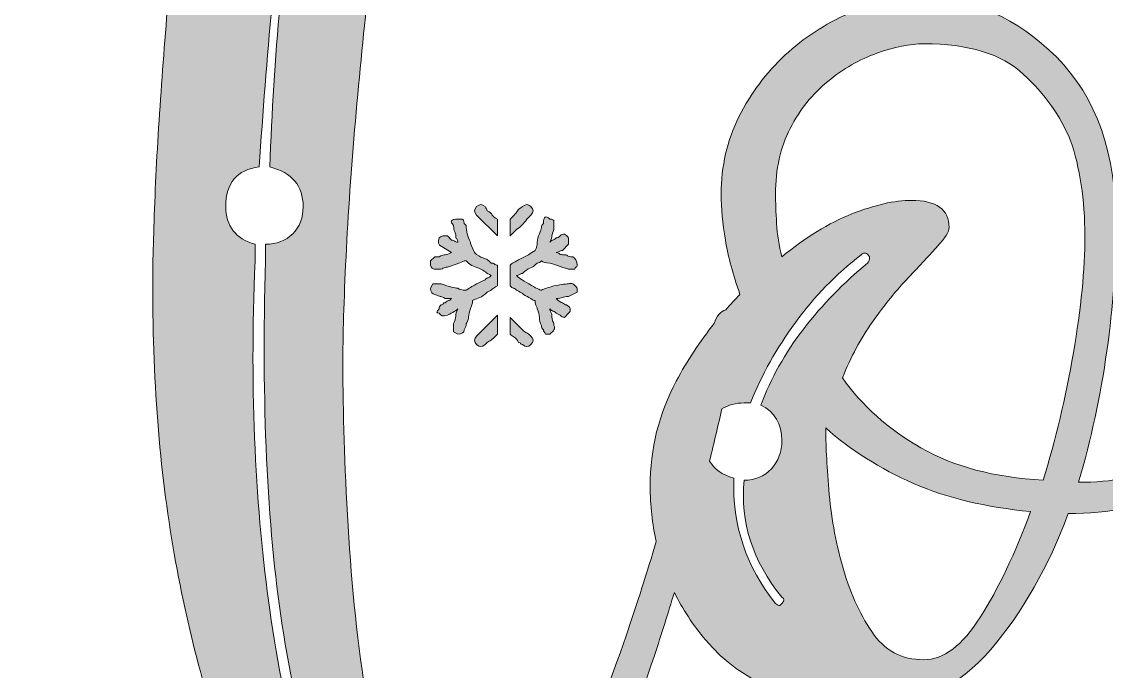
# Model space of a CAD drawing. Header units: inches. Extents: x 89 to 991, y -981 to -100.
# Drawn here: x 620.8 to 808.5, y -359.1 to -246.6 of the extents above; entities that cross this region are included whole.
import ezdxf

# ---------------------------------------------------------------- set-up
doc = ezdxf.new("R2010")
doc.units = ezdxf.units.IN
doc.header["$MEASUREMENT"] = 0
doc.layers.add('Layer 1', color=7, linetype='Continuous')

# ---------------------------------------------------------------- blocks, each defined once
blk = doc.blocks.new('block 2')
at = {"layer": 'Layer 1', "true_color": 0xffffff}
h = blk.add_hatch(color=7, dxfattribs=at)
h.dxf.hatch_style = 2
edge = h.paths.add_edge_path()
edge.add_spline(control_points=[(623.94, -220.08), (623.94, -220.08), (624.67, -220.08), (624.67, -220.08), (627.56, -219.6), (630.46, -219.18), (633.35, -218.82), (636.24, -218.46), (638.9, -218.16), (641.3, -217.91), (644.2, -217.68), (646.85, -217.43), (649.26, -217.19), (649.26, -217.68), (649.2, -218.16), (649.08, -218.64), (648.95, -219.12), (648.9, -219.6), (648.9, -220.08), (647.93, -225.39), (647.15, -231.48), (646.55, -238.35), (645.94, -245.22), (645.4, -252.03), (644.92, -258.78), (644.44, -265.53), (644.08, -271.92), (643.84, -277.95), (643.6, -283.98), (643.48, -288.8), (643.48, -292.41), (643.48, -309.77), (644.8, -325.68), (647.45, -340.15), (650.1, -354.61), (653.6, -367.09), (657.94, -377.58), (662.28, -388.07), (667.28, -396.2), (672.95, -401.99), (678.61, -407.77), (684.34, -410.67), (690.13, -410.67), (695.91, -410.67), (701.27, -408.01), (706.22, -402.71), (711.16, -397.4), (715.62, -390.71), (719.6, -382.64), (723.58, -374.57), (727.13, -365.82), (730.27, -356.42), (731.52, -352.67), (732.66, -349.04), (733.73, -345.48), (735.17, -348.37), (736.95, -351.12), (739.13, -353.71), (745.51, -361.3), (754.98, -365.1), (767.52, -365.1), (775.95, -365.1), (782.94, -361.85), (788.49, -355.34), (794.03, -348.83), (798.49, -340.99), (801.87, -331.83), (809.1, -331.83), (815.13, -330.56), (819.95, -328.03), (824.77, -325.5), (828.75, -322.55), (831.88, -319.17), (835.02, -315.8), (837.37, -312.3), (838.94, -308.69), (840.5, -305.07), (841.52, -302.06), (842.01, -299.64), (842.49, -297.72), (841.89, -296.75), (840.2, -296.75), (839.72, -296.75), (839.24, -296.93), (838.76, -297.29), (838.27, -297.66), (837.91, -298.44), (837.67, -299.64), (837.19, -301.81), (836.23, -304.47), (834.78, -307.6), (833.33, -310.74), (831.22, -313.69), (828.45, -316.46), (825.68, -319.24), (822.3, -321.59), (818.32, -323.51), (814.35, -325.44), (809.47, -326.41), (803.68, -326.41), (805.85, -318.93), (807.48, -311.34), (808.56, -303.62), (809.65, -295.91), (810.19, -288.8), (810.19, -282.29), (810.19, -269.51), (806.75, -259.68), (799.88, -252.81), (793.01, -245.94), (785.23, -242.51), (776.55, -242.51), (772.22, -242.51), (767.99, -243.41), (763.9, -245.22), (759.8, -247.03), (756.12, -249.44), (752.87, -252.45), (749.61, -255.47), (746.96, -259.02), (744.91, -263.12), (742.86, -267.22), (741.84, -271.68), (741.84, -276.5), (741.84, -278.91), (742.07, -281.56), (742.56, -284.46), (743.04, -287.35), (743.88, -290.48), (745.09, -293.86), (744.24, -294.71), (743.43, -295.62), (742.62, -296.53), (741.71, -296.78), (741.05, -297.59), (740.62, -298.93), (738.18, -301.99), (735.97, -305.28), (734.06, -308.87), (731.05, -314.53), (729.54, -320.62), (729.54, -327.13), (729.54, -330.44), (729.92, -333.6), (730.6, -336.64), (729.02, -341.94), (727.32, -347.34), (725.39, -352.99), (722.61, -361.07), (719.65, -368.54), (716.53, -375.41), (713.39, -382.28), (710.25, -387.94), (707.12, -392.4), (703.99, -396.86), (700.85, -399.09), (697.72, -399.09), (693.38, -399.09), (689.82, -395.72), (687.05, -388.97), (684.28, -382.22), (682.11, -374.02), (680.54, -364.38), (678.97, -354.74), (677.89, -344.61), (677.29, -334), (676.68, -323.39), (676.38, -314.11), (676.38, -306.15), (676.38, -301.09), (676.56, -294.82), (676.93, -287.35), (677.29, -279.88), (677.83, -272.04), (678.55, -263.84), (679.28, -255.65), (680.06, -247.69), (680.9, -239.97), (681.75, -232.26), (682.65, -225.63), (683.62, -220.08), (683.62, -219.6), (683.67, -219.12), (683.8, -218.64), (683.92, -218.16), (683.98, -217.68), (683.98, -217.19), (686.63, -217.43), (689.4, -217.68), (692.3, -217.91), (694.95, -218.16), (697.84, -218.46), (700.98, -218.82), (704.1, -219.18), (707.24, -219.6), (710.38, -220.08), (710.38, -220.08), (711.1, -220.08), (711.1, -220.08), (713.03, -220.08), (713.99, -219.24), (713.99, -217.55), (713.99, -215.87), (713.03, -214.78), (711.1, -214.3), (707.72, -213.82), (703.87, -213.34), (699.53, -212.85), (695.19, -212.37), (690.36, -211.89), (685.06, -211.41), (686.99, -201.28), (688.8, -192.06), (690.49, -183.74), (692.17, -175.42), (693.02, -168.73), (693.02, -163.67), (693.02, -158.61), (692.17, -154.39), (690.49, -151.01), (688.8, -147.64), (686.75, -144.99), (684.34, -143.06), (681.93, -141.13), (679.46, -139.74), (676.93, -138.9), (674.4, -138.05), (672.41, -137.63), (670.96, -137.63), (669.99, -137.63), (668.67, -139.68), (666.98, -143.78), (665.29, -147.88), (663.48, -153.31), (661.56, -160.05), (659.62, -166.8), (657.7, -174.64), (655.77, -183.56), (653.84, -192.48), (652.03, -201.64), (650.35, -211.04), (644.32, -211.53), (639.2, -212.07), (634.98, -212.67), (630.76, -213.28), (627.32, -213.94), (624.67, -214.66), (622.02, -215.15), (620.82, -216.17), (621.05, -217.73), (621.3, -219.3), (622.26, -220.08), (623.94, -220.08)], knot_values=[0, 0, 0, 0, 1, 1, 1, 2, 2, 2, 3, 3, 3, 4, 4, 4, 5, 5, 5, 6, 6, 6, 7, 7, 7, 8, 8, 8, 9, 9, 9, 10, 10, 10, 11, 11, 11, 12, 12, 12, 13, 13, 13, 14, 14, 14, 15, 15, 15, 16, 16, 16, 17, 17, 17, 18, 18, 18, 19, 19, 19, 20, 20, 20, 21, 21, 21, 22, 22, 22, 23, 23, 23, 24, 24, 24, 25, 25, 25, 26, 26, 26, 27, 27, 27, 28, 28, 28, 29, 29, 29, 30, 30, 30, 31, 31, 31, 32, 32, 32, 33, 33, 33, 34, 34, 34, 35, 35, 35, 36, 36, 36, 37, 37, 37, 38, 38, 38, 39, 39, 39, 40, 40, 40, 41, 41, 41, 42, 42, 42, 43, 43, 43, 44, 44, 44, 45, 45, 45, 46, 46, 46, 47, 47, 47, 48, 48, 48, 49, 49, 49, 50, 50, 50, 51, 51, 51, 52, 52, 52, 53, 53, 53, 54, 54, 54, 55, 55, 55, 56, 56, 56, 57, 57, 57, 58, 58, 58, 59, 59, 59, 60, 60, 60, 61, 61, 61, 62, 62, 62, 63, 63, 63, 64, 64, 64, 65, 65, 65, 66, 66, 66, 67, 67, 67, 68, 68, 68, 69, 69, 69, 70, 70, 70, 71, 71, 71, 72, 72, 72, 73, 73, 73, 74, 74, 74, 75, 75, 75, 76, 76, 76, 77, 77, 77, 78, 78, 78, 79, 79, 79, 80, 80, 80, 81, 81, 81, 82, 82, 82, 83, 83, 83, 84, 84, 84, 84], degree=3, periodic=1)
edge = h.paths.add_edge_path()
edge.add_spline(control_points=[(786.68, -349.73), (783.55, -354.68), (780.29, -357.14), (776.92, -357.14), (773.06, -357.14), (770.05, -355.52), (767.88, -352.26), (765.71, -349.01), (764.02, -345.21), (762.81, -340.87), (761.6, -336.53), (760.82, -332.14), (760.46, -327.67), (760.1, -323.21), (759.92, -319.66), (759.92, -317), (764.26, -320.86), (769.32, -324.06), (775.11, -326.59), (780.9, -329.12), (787.64, -330.75), (795.36, -331.47), (792.71, -338.7), (789.81, -344.79), (786.68, -349.73)], knot_values=[0, 0, 0, 0, 1, 1, 1, 2, 2, 2, 3, 3, 3, 4, 4, 4, 5, 5, 5, 6, 6, 6, 7, 7, 7, 8, 8, 8, 8], degree=3, periodic=1)
edge = h.paths.add_edge_path()
edge.add_spline(control_points=[(753.77, -265.11), (755.46, -261.85), (757.62, -259.14), (760.28, -256.97), (762.93, -254.8), (765.76, -253.17), (768.78, -252.09), (771.79, -251), (774.5, -250.46), (776.92, -250.46), (784.63, -250.46), (790.35, -252.21), (794.1, -255.71), (797.83, -259.2), (800.54, -263), (802.23, -267.1), (803.92, -271.92), (804.76, -277.47), (804.76, -283.73), (804.76, -289.52), (804.1, -296.27), (802.77, -303.98), (801.45, -311.7), (799.7, -319.05), (797.53, -326.04), (789.09, -325.56), (782.04, -323.69), (776.37, -320.44), (770.71, -317.18), (766.19, -313.15), (762.81, -308.32), (764.26, -304.71), (766, -301.45), (768.06, -298.56), (770.1, -295.67), (772.15, -293.13), (774.2, -290.97), (776.25, -288.8), (777.94, -286.99), (779.27, -285.54), (780.59, -284.09), (781.26, -283.01), (781.26, -282.29), (781.26, -279.16), (779.09, -277.58), (774.75, -277.58), (771.85, -277.58), (768.42, -278.37), (764.44, -279.93), (760.46, -281.51), (756.42, -283.98), (752.33, -287.35), (751.84, -285.42), (751.54, -283.49), (751.42, -281.56), (751.3, -279.64), (751.24, -277.95), (751.24, -276.5), (751.24, -272.16), (752.08, -268.36), (753.77, -265.11)], knot_values=[0, 0, 0, 0, 1, 1, 1, 2, 2, 2, 3, 3, 3, 4, 4, 4, 5, 5, 5, 6, 6, 6, 7, 7, 7, 8, 8, 8, 9, 9, 9, 10, 10, 10, 11, 11, 11, 12, 12, 12, 13, 13, 13, 14, 14, 14, 15, 15, 15, 16, 16, 16, 17, 17, 17, 18, 18, 18, 19, 19, 19, 20, 20, 20, 20], degree=3, periodic=1)
edge = h.paths.add_edge_path()
edge.add_spline(control_points=[(745.82, -312.66), (745.82, -312.66), (746.9, -312.66), (746.9, -312.66), (748.83, -307.84), (751.42, -303.2), (754.68, -298.74), (757.93, -294.28), (761.73, -290.37), (766.07, -286.99), (766.55, -286.51), (767.03, -286.62), (767.52, -287.35), (767.52, -287.84), (767.39, -288.2), (767.15, -288.43), (763.05, -291.81), (759.38, -295.61), (756.12, -299.82), (752.87, -304.05), (750.39, -308.45), (748.71, -313.02), (751.12, -314.23), (752.33, -316.28), (752.33, -319.17), (752.33, -321.11), (751.72, -322.73), (750.52, -324.06), (749.31, -325.38), (747.74, -326.04), (745.82, -326.04), (745.09, -333.28), (747.26, -340.03), (752.33, -346.3), (752.8, -346.54), (752.8, -346.9), (752.33, -347.38), (752.33, -347.38), (751.96, -347.74), (751.96, -347.74), (751.72, -347.74), (751.48, -347.62), (751.24, -347.38), (746.18, -341.11), (743.77, -333.88), (744.01, -325.68), (742.03, -325.12), (740.65, -324.13), (739.83, -322.73), (740.61, -319.5), (741.32, -316.46), (741.94, -313.71), (743.06, -313.02), (744.35, -312.66), (745.82, -312.66)], knot_values=[0, 0, 0, 0, 1, 1, 1, 2, 2, 2, 3, 3, 3, 4, 4, 4, 5, 5, 5, 6, 6, 6, 7, 7, 7, 8, 8, 8, 9, 9, 9, 10, 10, 10, 11, 11, 11, 12, 12, 12, 13, 13, 13, 14, 14, 14, 15, 15, 15, 16, 16, 16, 17, 17, 17, 18, 18, 18, 18], degree=3, periodic=1)
edge = h.paths.add_edge_path()
edge.add_spline(control_points=[(661.92, -271.8), (663.12, -252.99), (664.87, -234.25), (667.16, -215.56), (669.45, -196.88), (672.52, -178.38), (676.38, -160.05), (676.38, -159.33), (676.75, -159.21), (677.47, -159.69), (678.19, -159.69), (678.31, -159.93), (677.83, -160.41), (674.21, -178.74), (671.14, -197.18), (668.61, -215.74), (666.08, -234.31), (664.45, -252.99), (663.73, -271.8), (667.58, -272.76), (669.51, -275.05), (669.51, -278.67), (669.51, -280.6), (668.91, -282.17), (667.7, -283.37), (666.5, -284.58), (664.93, -285.18), (663, -285.18), (663, -285.18), (663, -288.07), (663, -288.07), (662.28, -312.66), (663.24, -333.7), (665.9, -351.18), (668.55, -368.66), (672.64, -382.22), (678.19, -391.86), (678.67, -392.34), (678.67, -392.7), (678.19, -392.95), (678.19, -392.95), (677.47, -392.95), (677.47, -392.95), (670.96, -382.82), (666.38, -367.99), (663.73, -348.47), (662.52, -340.03), (661.68, -330.75), (661.2, -320.62), (660.71, -310.49), (660.71, -299.64), (661.2, -288.07), (661.2, -288.07), (661.2, -285.18), (661.2, -285.18), (657.82, -284.22), (656.13, -282.05), (656.13, -278.67), (656.13, -274.57), (658.06, -272.28), (661.92, -271.8)], knot_values=[0, 0, 0, 0, 1, 1, 1, 2, 2, 2, 3, 3, 3, 4, 4, 4, 5, 5, 5, 6, 6, 6, 7, 7, 7, 8, 8, 8, 9, 9, 9, 10, 10, 10, 11, 11, 11, 12, 12, 12, 13, 13, 13, 14, 14, 14, 15, 15, 15, 16, 16, 16, 17, 17, 17, 18, 18, 18, 19, 19, 19, 20, 20, 20, 20], degree=3, periodic=1)
h = blk.add_hatch(color=7, dxfattribs=at)
h.dxf.hatch_style = 2
edge = h.paths.add_edge_path()
edge.add_spline(control_points=[(703.15, -280.84), (702.66, -280.6), (702.36, -280.36), (702.24, -280.12), (702.12, -279.88), (701.82, -279.64), (701.34, -279.39), (701.34, -279.16), (701.21, -278.91), (700.98, -278.67), (700.49, -278.19), (700.01, -278.19), (699.53, -278.67), (699.04, -279.16), (699.04, -279.64), (699.53, -280.12), (699.53, -280.12), (703.15, -283.73), (703.15, -283.73), (703.15, -283.73), (703.15, -280.84), (703.15, -280.84)], knot_values=[0, 0, 0, 0, 1, 1, 1, 2, 2, 2, 3, 3, 3, 4, 4, 4, 5, 5, 5, 6, 6, 6, 7, 7, 7, 7], degree=3, periodic=1)
h = blk.add_hatch(color=7, dxfattribs=at)
h.dxf.hatch_style = 2
edge = h.paths.add_edge_path()
edge.add_spline(control_points=[(708.21, -280.84), (708.21, -280.84), (708.93, -280.12), (708.93, -280.12), (709.41, -279.64), (709.41, -279.16), (708.93, -278.67), (708.45, -278.19), (707.97, -278.19), (707.48, -278.67), (707, -278.91), (706.7, -279.16), (706.58, -279.39), (706.46, -279.64), (706.27, -279.88), (706.04, -280.12), (706.04, -280.12), (705.31, -280.84), (705.31, -280.84), (705.31, -280.84), (705.31, -283.73), (705.31, -283.73), (705.31, -283.73), (706.4, -282.65), (706.4, -282.65), (707.12, -282.17), (707.72, -281.56), (708.21, -280.84)], knot_values=[0, 0, 0, 0, 1, 1, 1, 2, 2, 2, 3, 3, 3, 4, 4, 4, 5, 5, 5, 6, 6, 6, 7, 7, 7, 8, 8, 8, 9, 9, 9, 9], degree=3, periodic=1)
h = blk.add_hatch(color=7, dxfattribs=at)
h.dxf.hatch_style = 2
edge = h.paths.add_edge_path()
edge.add_spline(control_points=[(703.15, -288.8), (702.9, -288.8), (702.72, -288.74), (702.6, -288.61), (702.48, -288.5), (702.3, -288.43), (702.06, -288.43), (701.57, -287.95), (701.09, -287.65), (700.61, -287.53), (700.13, -287.41), (699.65, -287.11), (699.17, -286.62), (698.68, -285.67), (698.44, -285.06), (698.44, -284.82), (697.96, -283.86), (697.72, -282.89), (697.72, -281.92), (697.72, -281.92), (697.36, -281.56), (697.36, -281.56), (697.36, -281.08), (697.24, -280.84), (697, -280.84), (697, -280.84), (696.27, -280.84), (696.27, -280.84), (695.07, -280.84), (694.83, -281.2), (695.55, -281.92), (695.55, -282.41), (695.61, -282.77), (695.73, -283.01), (695.85, -283.25), (695.91, -283.49), (695.91, -283.73), (695.91, -283.98), (695.97, -284.16), (696.09, -284.27), (696.21, -284.4), (696.27, -284.58), (696.27, -284.82), (696.03, -284.82), (695.85, -284.76), (695.73, -284.64), (695.61, -284.52), (695.43, -284.46), (695.19, -284.46), (695.19, -284.46), (694.46, -283.73), (694.46, -283.73), (694.46, -283.73), (693.74, -283.73), (693.74, -283.73), (693.5, -283.73), (693.26, -283.86), (693.02, -284.09), (692.78, -284.82), (692.89, -285.3), (693.38, -285.54), (693.38, -285.54), (695.19, -286.62), (695.19, -286.62), (694.7, -286.87), (694.34, -286.99), (694.1, -286.99), (693.86, -286.99), (693.5, -287.11), (693.02, -287.35), (693.02, -287.35), (692.3, -287.35), (692.3, -287.35), (692.3, -287.35), (691.57, -288.07), (691.57, -288.07), (691.57, -288.07), (691.57, -288.8), (691.57, -288.8), (691.57, -289.28), (691.93, -289.52), (692.66, -289.52), (693.14, -289.52), (693.5, -289.46), (693.74, -289.34), (693.98, -289.22), (694.22, -289.16), (694.46, -289.16), (695.91, -288.68), (696.87, -288.31), (697.36, -288.07), (697.36, -288.07), (697.72, -288.07), (697.72, -288.07), (698.2, -288.56), (698.62, -288.86), (698.99, -288.98), (699.35, -289.1), (699.77, -289.28), (700.25, -289.52), (700.73, -289.76), (701.03, -289.94), (701.16, -290.06), (701.27, -290.18), (701.57, -290.37), (702.06, -290.6), (701.82, -290.85), (701.64, -290.97), (701.52, -290.97), (701.39, -290.97), (701.21, -291.09), (700.98, -291.33), (700.49, -291.57), (700.01, -291.81), (699.53, -292.05), (699.04, -292.29), (698.44, -292.66), (697.72, -293.13), (697, -293.13), (696.51, -293.02), (696.27, -292.77), (695.79, -292.77), (694.83, -292.54), (693.38, -292.05), (693.38, -292.05), (692.66, -292.05), (692.66, -292.05), (692.66, -292.05), (691.93, -292.05), (691.93, -292.05), (691.93, -292.05), (691.57, -292.77), (691.57, -292.77), (691.57, -293.5), (691.81, -293.86), (692.3, -293.86), (692.78, -294.1), (693.08, -294.22), (693.2, -294.22), (693.32, -294.22), (693.62, -294.34), (694.1, -294.58), (694.1, -294.58), (695.19, -294.58), (695.19, -294.58), (694.95, -294.82), (694.77, -294.94), (694.65, -294.94), (694.52, -294.94), (694.34, -295.07), (694.1, -295.3), (693.86, -295.3), (693.74, -295.37), (693.74, -295.49), (693.74, -295.61), (693.62, -295.67), (693.38, -295.67), (693.14, -295.91), (693.02, -296.15), (693.02, -296.39), (692.53, -296.88), (692.53, -297.11), (693.02, -297.11), (693.26, -297.6), (693.74, -297.72), (694.46, -297.48), (695.43, -296.99), (696.03, -296.63), (696.27, -296.39), (696.03, -296.88), (695.91, -297.29), (695.91, -297.66), (695.91, -298.02), (695.79, -298.44), (695.55, -298.92), (695.55, -298.92), (695.55, -299.28), (695.55, -299.28), (695.55, -299.28), (695.55, -300.37), (695.55, -300.37), (695.55, -300.37), (696.27, -300.73), (696.27, -300.73), (697, -300.73), (697.36, -300.49), (697.36, -300.01), (697.6, -299.53), (697.72, -299.23), (697.72, -299.1), (697.72, -298.98), (697.84, -298.68), (698.08, -298.2), (698.08, -297.72), (698.32, -296.75), (698.81, -295.3), (698.81, -295.3), (698.81, -294.94), (698.81, -294.94), (699.28, -294.71), (699.71, -294.53), (700.07, -294.4), (700.43, -294.28), (700.85, -293.98), (701.34, -293.5), (701.82, -293.26), (702.12, -293.08), (702.24, -292.95), (702.36, -292.84), (702.66, -292.66), (703.15, -292.41), (703.15, -292.41), (703.15, -288.8), (703.15, -288.8)], knot_values=[0, 0, 0, 0, 1, 1, 1, 2, 2, 2, 3, 3, 3, 4, 4, 4, 5, 5, 5, 6, 6, 6, 7, 7, 7, 8, 8, 8, 9, 9, 9, 10, 10, 10, 11, 11, 11, 12, 12, 12, 13, 13, 13, 14, 14, 14, 15, 15, 15, 16, 16, 16, 17, 17, 17, 18, 18, 18, 19, 19, 19, 20, 20, 20, 21, 21, 21, 22, 22, 22, 23, 23, 23, 24, 24, 24, 25, 25, 25, 26, 26, 26, 27, 27, 27, 28, 28, 28, 29, 29, 29, 30, 30, 30, 31, 31, 31, 32, 32, 32, 33, 33, 33, 34, 34, 34, 35, 35, 35, 36, 36, 36, 37, 37, 37, 38, 38, 38, 39, 39, 39, 40, 40, 40, 41, 41, 41, 42, 42, 42, 43, 43, 43, 44, 44, 44, 45, 45, 45, 46, 46, 46, 47, 47, 47, 48, 48, 48, 49, 49, 49, 50, 50, 50, 51, 51, 51, 52, 52, 52, 53, 53, 53, 54, 54, 54, 55, 55, 55, 56, 56, 56, 57, 57, 57, 58, 58, 58, 59, 59, 59, 60, 60, 60, 61, 61, 61, 62, 62, 62, 63, 63, 63, 64, 64, 64, 65, 65, 65, 66, 66, 66, 67, 67, 67, 68, 68, 68, 69, 69, 69, 70, 70, 70, 71, 71, 71, 71], degree=3, periodic=1)
h = blk.add_hatch(color=7, dxfattribs=at)
h.dxf.hatch_style = 2
edge = h.paths.add_edge_path()
edge.add_spline(control_points=[(713.27, -284.09), (713.03, -284.34), (712.85, -284.46), (712.73, -284.46), (712.6, -284.46), (712.42, -284.58), (712.19, -284.82), (712.42, -284.34), (712.55, -283.98), (712.55, -283.73), (712.55, -283.49), (712.67, -283.13), (712.91, -282.65), (712.91, -282.65), (712.91, -281.2), (712.91, -281.2), (712.91, -280.96), (712.67, -280.84), (712.19, -280.84), (711.46, -280.12), (711.1, -280.36), (711.1, -281.56), (710.86, -281.81), (710.74, -282.05), (710.74, -282.29), (710.74, -282.53), (710.62, -282.89), (710.38, -283.37), (710.13, -283.86), (710.01, -284.34), (710.01, -284.82), (710.01, -285.3), (709.89, -285.78), (709.65, -286.26), (708.93, -286.75), (708.08, -287.23), (707.12, -287.71), (706.16, -288.2), (705.55, -288.56), (705.31, -288.8), (705.31, -288.8), (705.31, -292.41), (705.31, -292.41), (705.55, -292.66), (705.73, -292.77), (705.86, -292.77), (705.98, -292.77), (706.16, -292.9), (706.4, -293.13), (706.88, -293.38), (707.3, -293.62), (707.66, -293.86), (708.03, -294.1), (708.45, -294.34), (708.93, -294.58), (709.17, -294.82), (709.41, -294.94), (709.65, -294.94), (709.65, -295.43), (709.71, -295.73), (709.83, -295.85), (709.95, -295.97), (710.01, -296.15), (710.01, -296.39), (710.25, -296.88), (710.38, -297.36), (710.38, -297.84), (710.38, -298.32), (710.5, -298.8), (710.74, -299.28), (710.74, -299.53), (710.86, -299.77), (711.1, -300.01), (711.1, -300.25), (711.22, -300.49), (711.46, -300.73), (711.46, -300.73), (712.19, -300.73), (712.19, -300.73), (712.91, -300.25), (713.15, -299.77), (712.91, -299.28), (712.91, -299.05), (712.85, -298.8), (712.73, -298.56), (712.6, -298.32), (712.55, -297.96), (712.55, -297.48), (712.55, -297.24), (712.48, -297.06), (712.37, -296.93), (712.24, -296.81), (712.19, -296.63), (712.19, -296.39), (712.42, -296.63), (712.6, -296.75), (712.73, -296.75), (712.85, -296.75), (713.03, -296.88), (713.27, -297.11), (713.27, -297.11), (713.99, -297.48), (713.99, -297.48), (714.23, -297.72), (714.47, -297.84), (714.72, -297.84), (714.72, -297.84), (715.44, -297.11), (715.44, -297.11), (715.92, -296.63), (715.8, -296.15), (715.08, -295.67), (714.83, -295.67), (714.59, -295.55), (714.36, -295.3), (714.11, -295.3), (713.75, -295.07), (713.27, -294.58), (713.75, -294.58), (714.11, -294.53), (714.36, -294.4), (714.59, -294.28), (714.95, -294.22), (715.44, -294.22), (715.44, -294.22), (716.89, -293.5), (716.89, -293.5), (716.89, -293.5), (716.89, -292.77), (716.89, -292.77), (716.4, -292.05), (715.92, -291.81), (715.44, -292.05), (714.72, -292.05), (713.87, -292.17), (712.91, -292.41), (711.94, -292.66), (711.22, -292.9), (710.74, -293.13), (710.5, -293.13), (709.77, -292.77), (708.57, -292.05), (707.36, -291.33), (706.64, -290.85), (706.4, -290.6), (706.64, -290.6), (706.82, -290.55), (706.94, -290.42), (707.06, -290.3), (707.24, -290.24), (707.48, -290.24), (707.97, -289.76), (708.39, -289.46), (708.75, -289.34), (709.11, -289.22), (709.53, -288.92), (710.01, -288.43), (710.25, -288.43), (710.5, -288.31), (710.74, -288.07), (710.98, -288.31), (711.46, -288.43), (712.19, -288.43), (712.91, -288.68), (713.99, -289.04), (715.44, -289.52), (715.44, -289.52), (716.53, -289.52), (716.53, -289.52), (716.53, -289.28), (716.58, -289.16), (716.71, -289.16), (716.82, -289.16), (716.89, -289.04), (716.89, -288.8), (716.89, -288.07), (716.64, -287.59), (716.16, -287.35), (715.68, -287.35), (715.38, -287.29), (715.26, -287.17), (715.14, -287.05), (714.83, -286.99), (714.36, -286.99), (714.11, -286.99), (713.93, -286.93), (713.81, -286.81), (713.69, -286.69), (713.51, -286.62), (713.27, -286.62), (713.51, -286.62), (713.69, -286.57), (713.81, -286.44), (713.93, -286.33), (714.11, -286.26), (714.36, -286.26), (714.36, -286.26), (715.44, -285.18), (715.44, -285.18), (715.44, -285.18), (715.44, -284.09), (715.44, -284.09), (714.95, -283.37), (714.47, -283.25), (713.99, -283.73), (713.75, -283.98), (713.51, -284.09), (713.27, -284.09)], knot_values=[0, 0, 0, 0, 1, 1, 1, 2, 2, 2, 3, 3, 3, 4, 4, 4, 5, 5, 5, 6, 6, 6, 7, 7, 7, 8, 8, 8, 9, 9, 9, 10, 10, 10, 11, 11, 11, 12, 12, 12, 13, 13, 13, 14, 14, 14, 15, 15, 15, 16, 16, 16, 17, 17, 17, 18, 18, 18, 19, 19, 19, 20, 20, 20, 21, 21, 21, 22, 22, 22, 23, 23, 23, 24, 24, 24, 25, 25, 25, 26, 26, 26, 27, 27, 27, 28, 28, 28, 29, 29, 29, 30, 30, 30, 31, 31, 31, 32, 32, 32, 33, 33, 33, 34, 34, 34, 35, 35, 35, 36, 36, 36, 37, 37, 37, 38, 38, 38, 39, 39, 39, 40, 40, 40, 41, 41, 41, 42, 42, 42, 43, 43, 43, 44, 44, 44, 45, 45, 45, 46, 46, 46, 47, 47, 47, 48, 48, 48, 49, 49, 49, 50, 50, 50, 51, 51, 51, 52, 52, 52, 53, 53, 53, 54, 54, 54, 55, 55, 55, 56, 56, 56, 57, 57, 57, 58, 58, 58, 59, 59, 59, 60, 60, 60, 61, 61, 61, 62, 62, 62, 63, 63, 63, 64, 64, 64, 65, 65, 65, 66, 66, 66, 67, 67, 67, 68, 68, 68, 69, 69, 69, 69], degree=3, periodic=1)
h = blk.add_hatch(color=7, dxfattribs=at)
h.dxf.hatch_style = 2
edge = h.paths.add_edge_path()
edge.add_spline(control_points=[(699.53, -302.54), (700.01, -303.02), (700.49, -303.02), (700.98, -302.54), (701.21, -302.3), (701.45, -302.12), (701.7, -301.99), (701.94, -301.88), (702.18, -301.7), (702.42, -301.45), (702.42, -301.45), (703.15, -300.73), (703.15, -300.73), (703.15, -300.73), (703.15, -297.48), (703.15, -297.48), (703.15, -297.48), (699.53, -301.09), (699.53, -301.09), (699.04, -301.58), (699.04, -302.06), (699.53, -302.54)], knot_values=[0, 0, 0, 0, 1, 1, 1, 2, 2, 2, 3, 3, 3, 4, 4, 4, 5, 5, 5, 6, 6, 6, 7, 7, 7, 7], degree=3, periodic=1)
h = blk.add_hatch(color=7, dxfattribs=at)
h.dxf.hatch_style = 2
edge = h.paths.add_edge_path()
edge.add_spline(control_points=[(708.21, -300.55), (707.97, -300.43), (707.72, -300.25), (707.48, -300.01), (707.48, -300.01), (705.31, -297.84), (705.31, -297.84), (705.31, -297.84), (705.31, -300.73), (705.31, -300.73), (705.55, -300.97), (705.8, -301.15), (706.04, -301.27), (706.27, -301.4), (706.52, -301.7), (706.76, -302.18), (707, -302.18), (707.12, -302.24), (707.12, -302.36), (707.12, -302.48), (707.24, -302.54), (707.48, -302.54), (707.97, -303.02), (708.45, -303.02), (708.93, -302.54), (709.41, -302.06), (709.41, -301.58), (708.93, -301.09), (708.69, -300.85), (708.45, -300.67), (708.21, -300.55)], knot_values=[0, 0, 0, 0, 1, 1, 1, 2, 2, 2, 3, 3, 3, 4, 4, 4, 5, 5, 5, 6, 6, 6, 7, 7, 7, 8, 8, 8, 9, 9, 9, 10, 10, 10, 10], degree=3, periodic=1)
at = {"layer": 'Layer 1', "lineweight": 0}
for points, knots in [([(623.94, -220.08), (623.94, -220.08), (624.67, -220.08), (624.67, -220.08), (627.56, -219.6), (630.46, -219.18), (633.35, -218.82), (636.24, -218.46), (638.9, -218.16), (641.3, -217.91), (644.2, -217.68), (646.85, -217.43), (649.26, -217.19), (649.26, -217.68), (649.2, -218.16), (649.08, -218.64), (648.95, -219.12), (648.9, -219.6), (648.9, -220.08), (647.93, -225.39), (647.15, -231.48), (646.55, -238.35), (645.94, -245.22), (645.4, -252.03), (644.92, -258.78), (644.44, -265.53), (644.08, -271.92), (643.84, -277.95), (643.6, -283.98), (643.48, -288.8), (643.48, -292.41), (643.48, -309.77), (644.8, -325.68), (647.45, -340.15), (650.1, -354.61), (653.6, -367.09), (657.94, -377.58), (662.28, -388.07), (667.28, -396.2), (672.95, -401.99), (678.61, -407.77), (684.34, -410.67), (690.13, -410.67), (695.91, -410.67), (701.27, -408.01), (706.22, -402.71), (711.16, -397.4), (715.62, -390.71), (719.6, -382.64), (723.58, -374.57), (727.13, -365.82), (730.27, -356.42), (731.52, -352.67), (732.66, -349.04), (733.73, -345.48), (735.17, -348.37), (736.95, -351.12), (739.13, -353.71), (745.51, -361.3), (754.98, -365.1), (767.52, -365.1), (775.95, -365.1), (782.94, -361.85), (788.49, -355.34), (794.03, -348.83), (798.49, -340.99), (801.87, -331.83), (809.1, -331.83), (815.13, -330.56), (819.95, -328.03), (824.77, -325.5), (828.75, -322.55), (831.88, -319.17), (835.02, -315.8), (837.37, -312.3), (838.94, -308.69), (840.5, -305.07), (841.52, -302.06), (842.01, -299.64), (842.49, -297.72), (841.89, -296.75), (840.2, -296.75), (839.72, -296.75), (839.24, -296.93), (838.76, -297.29), (838.27, -297.66), (837.91, -298.44), (837.67, -299.64), (837.19, -301.81), (836.23, -304.47), (834.78, -307.6), (833.33, -310.74), (831.22, -313.69), (828.45, -316.46), (825.68, -319.24), (822.3, -321.59), (818.32, -323.51), (814.35, -325.44), (809.47, -326.41), (803.68, -326.41), (805.85, -318.93), (807.48, -311.34), (808.56, -303.62), (809.65, -295.91), (810.19, -288.8), (810.19, -282.29), (810.19, -269.51), (806.75, -259.68), (799.88, -252.81), (793.01, -245.94), (785.23, -242.51), (776.55, -242.51), (772.22, -242.51), (767.99, -243.41), (763.9, -245.22), (759.8, -247.03), (756.12, -249.44), (752.87, -252.45), (749.61, -255.47), (746.96, -259.02), (744.91, -263.12), (742.86, -267.22), (741.84, -271.68), (741.84, -276.5), (741.84, -278.91), (742.07, -281.56), (742.56, -284.46), (743.04, -287.35), (743.88, -290.48), (745.09, -293.86), (744.24, -294.71), (743.43, -295.62), (742.62, -296.53), (741.71, -296.78), (741.05, -297.59), (740.62, -298.93), (738.18, -301.99), (735.97, -305.28), (734.06, -308.87), (731.05, -314.53), (729.54, -320.62), (729.54, -327.13), (729.54, -330.44), (729.92, -333.6), (730.6, -336.64), (729.02, -341.94), (727.32, -347.34), (725.39, -352.99), (722.61, -361.07), (719.65, -368.54), (716.53, -375.41), (713.39, -382.28), (710.25, -387.94), (707.12, -392.4), (703.99, -396.86), (700.85, -399.09), (697.72, -399.09), (693.38, -399.09), (689.82, -395.72), (687.05, -388.97), (684.28, -382.22), (682.11, -374.02), (680.54, -364.38), (678.97, -354.74), (677.89, -344.61), (677.29, -334), (676.68, -323.39), (676.38, -314.11), (676.38, -306.15), (676.38, -301.09), (676.56, -294.82), (676.93, -287.35), (677.29, -279.88), (677.83, -272.04), (678.55, -263.84), (679.28, -255.65), (680.06, -247.69), (680.9, -239.97), (681.75, -232.26), (682.65, -225.63), (683.62, -220.08), (683.62, -219.6), (683.67, -219.12), (683.8, -218.64), (683.92, -218.16), (683.98, -217.68), (683.98, -217.19), (686.63, -217.43), (689.4, -217.68), (692.3, -217.91), (694.95, -218.16), (697.84, -218.46), (700.98, -218.82), (704.1, -219.18), (707.24, -219.6), (710.38, -220.08), (710.38, -220.08), (711.1, -220.08), (711.1, -220.08), (713.03, -220.08), (713.99, -219.24), (713.99, -217.55), (713.99, -215.87), (713.03, -214.78), (711.1, -214.3), (707.72, -213.82), (703.87, -213.34), (699.53, -212.85), (695.19, -212.37), (690.36, -211.89), (685.06, -211.41), (686.99, -201.28), (688.8, -192.06), (690.49, -183.74), (692.17, -175.42), (693.02, -168.73), (693.02, -163.67), (693.02, -158.61), (692.17, -154.39), (690.49, -151.01), (688.8, -147.64), (686.75, -144.99), (684.34, -143.06), (681.93, -141.13), (679.46, -139.74), (676.93, -138.9), (674.4, -138.05), (672.41, -137.63), (670.96, -137.63), (669.99, -137.63), (668.67, -139.68), (666.98, -143.78), (665.29, -147.88), (663.48, -153.31), (661.56, -160.05), (659.62, -166.8), (657.7, -174.64), (655.77, -183.56), (653.84, -192.48), (652.03, -201.64), (650.35, -211.04), (644.32, -211.53), (639.2, -212.07), (634.98, -212.67), (630.76, -213.28), (627.32, -213.94), (624.67, -214.66), (622.02, -215.15), (620.82, -216.17), (621.05, -217.73), (621.3, -219.3), (622.26, -220.08), (623.94, -220.08)], [0, 0, 0, 0, 1, 1, 1, 2, 2, 2, 3, 3, 3, 4, 4, 4, 5, 5, 5, 6, 6, 6, 7, 7, 7, 8, 8, 8, 9, 9, 9, 10, 10, 10, 11, 11, 11, 12, 12, 12, 13, 13, 13, 14, 14, 14, 15, 15, 15, 16, 16, 16, 17, 17, 17, 18, 18, 18, 19, 19, 19, 20, 20, 20, 21, 21, 21, 22, 22, 22, 23, 23, 23, 24, 24, 24, 25, 25, 25, 26, 26, 26, 27, 27, 27, 28, 28, 28, 29, 29, 29, 30, 30, 30, 31, 31, 31, 32, 32, 32, 33, 33, 33, 34, 34, 34, 35, 35, 35, 36, 36, 36, 37, 37, 37, 38, 38, 38, 39, 39, 39, 40, 40, 40, 41, 41, 41, 42, 42, 42, 43, 43, 43, 44, 44, 44, 45, 45, 45, 46, 46, 46, 47, 47, 47, 48, 48, 48, 49, 49, 49, 50, 50, 50, 51, 51, 51, 52, 52, 52, 53, 53, 53, 54, 54, 54, 55, 55, 55, 56, 56, 56, 57, 57, 57, 58, 58, 58, 59, 59, 59, 60, 60, 60, 61, 61, 61, 62, 62, 62, 63, 63, 63, 64, 64, 64, 65, 65, 65, 66, 66, 66, 67, 67, 67, 68, 68, 68, 69, 69, 69, 70, 70, 70, 71, 71, 71, 72, 72, 72, 73, 73, 73, 74, 74, 74, 75, 75, 75, 76, 76, 76, 77, 77, 77, 78, 78, 78, 79, 79, 79, 80, 80, 80, 81, 81, 81, 82, 82, 82, 83, 83, 83, 84, 84, 84, 84]), ([(661.92, -271.8), (663.12, -252.99), (664.87, -234.25), (667.16, -215.56), (669.45, -196.88), (672.52, -178.38), (676.38, -160.05), (676.38, -159.33), (676.75, -159.21), (677.47, -159.69), (678.19, -159.69), (678.31, -159.93), (677.83, -160.41), (674.21, -178.74), (671.14, -197.18), (668.61, -215.74), (666.08, -234.31), (664.45, -252.99), (663.73, -271.8), (667.58, -272.76), (669.51, -275.05), (669.51, -278.67), (669.51, -280.6), (668.91, -282.17), (667.7, -283.37), (666.5, -284.58), (664.93, -285.18), (663, -285.18), (663, -285.18), (663, -288.07), (663, -288.07), (662.28, -312.66), (663.24, -333.7), (665.9, -351.18), (668.55, -368.66), (672.64, -382.22), (678.19, -391.86), (678.67, -392.34), (678.67, -392.7), (678.19, -392.95), (678.19, -392.95), (677.47, -392.95), (677.47, -392.95), (670.96, -382.82), (666.38, -367.99), (663.73, -348.47), (662.52, -340.03), (661.68, -330.75), (661.2, -320.62), (660.71, -310.49), (660.71, -299.64), (661.2, -288.07), (661.2, -288.07), (661.2, -285.18), (661.2, -285.18), (657.82, -284.22), (656.13, -282.05), (656.13, -278.67), (656.13, -274.57), (658.06, -272.28), (661.92, -271.8)], [0, 0, 0, 0, 1, 1, 1, 2, 2, 2, 3, 3, 3, 4, 4, 4, 5, 5, 5, 6, 6, 6, 7, 7, 7, 8, 8, 8, 9, 9, 9, 10, 10, 10, 11, 11, 11, 12, 12, 12, 13, 13, 13, 14, 14, 14, 15, 15, 15, 16, 16, 16, 17, 17, 17, 18, 18, 18, 19, 19, 19, 20, 20, 20, 20]), ([(753.77, -265.11), (755.46, -261.85), (757.62, -259.14), (760.28, -256.97), (762.93, -254.8), (765.76, -253.17), (768.78, -252.09), (771.79, -251), (774.5, -250.46), (776.92, -250.46), (784.63, -250.46), (790.35, -252.21), (794.1, -255.71), (797.83, -259.2), (800.54, -263), (802.23, -267.1), (803.92, -271.92), (804.76, -277.47), (804.76, -283.73), (804.76, -289.52), (804.1, -296.27), (802.77, -303.98), (801.45, -311.7), (799.7, -319.05), (797.53, -326.04), (789.09, -325.56), (782.04, -323.69), (776.37, -320.44), (770.71, -317.18), (766.19, -313.15), (762.81, -308.32), (764.26, -304.71), (766, -301.45), (768.06, -298.56), (770.1, -295.67), (772.15, -293.13), (774.2, -290.97), (776.25, -288.8), (777.94, -286.99), (779.27, -285.54), (780.59, -284.09), (781.26, -283.01), (781.26, -282.29), (781.26, -279.16), (779.09, -277.58), (774.75, -277.58), (771.85, -277.58), (768.42, -278.37), (764.44, -279.93), (760.46, -281.51), (756.42, -283.98), (752.33, -287.35), (751.84, -285.42), (751.54, -283.49), (751.42, -281.56), (751.3, -279.64), (751.24, -277.95), (751.24, -276.5), (751.24, -272.16), (752.08, -268.36), (753.77, -265.11)], [0, 0, 0, 0, 1, 1, 1, 2, 2, 2, 3, 3, 3, 4, 4, 4, 5, 5, 5, 6, 6, 6, 7, 7, 7, 8, 8, 8, 9, 9, 9, 10, 10, 10, 11, 11, 11, 12, 12, 12, 13, 13, 13, 14, 14, 14, 15, 15, 15, 16, 16, 16, 17, 17, 17, 18, 18, 18, 19, 19, 19, 20, 20, 20, 20]), ([(703.15, -280.84), (702.66, -280.6), (702.36, -280.36), (702.24, -280.12), (702.12, -279.88), (701.82, -279.64), (701.34, -279.39), (701.34, -279.16), (701.21, -278.91), (700.98, -278.67), (700.49, -278.19), (700.01, -278.19), (699.53, -278.67), (699.04, -279.16), (699.04, -279.64), (699.53, -280.12), (699.53, -280.12), (703.15, -283.73), (703.15, -283.73), (703.15, -283.73), (703.15, -280.84), (703.15, -280.84)], [0, 0, 0, 0, 1, 1, 1, 2, 2, 2, 3, 3, 3, 4, 4, 4, 5, 5, 5, 6, 6, 6, 7, 7, 7, 7]), ([(708.21, -280.84), (708.21, -280.84), (708.93, -280.12), (708.93, -280.12), (709.41, -279.64), (709.41, -279.16), (708.93, -278.67), (708.45, -278.19), (707.97, -278.19), (707.48, -278.67), (707, -278.91), (706.7, -279.16), (706.58, -279.39), (706.46, -279.64), (706.27, -279.88), (706.04, -280.12), (706.04, -280.12), (705.31, -280.84), (705.31, -280.84), (705.31, -280.84), (705.31, -283.73), (705.31, -283.73), (705.31, -283.73), (706.4, -282.65), (706.4, -282.65), (707.12, -282.17), (707.72, -281.56), (708.21, -280.84)], [0, 0, 0, 0, 1, 1, 1, 2, 2, 2, 3, 3, 3, 4, 4, 4, 5, 5, 5, 6, 6, 6, 7, 7, 7, 8, 8, 8, 9, 9, 9, 9]), ([(703.15, -288.8), (702.9, -288.8), (702.72, -288.74), (702.6, -288.61), (702.48, -288.5), (702.3, -288.43), (702.06, -288.43), (701.57, -287.95), (701.09, -287.65), (700.61, -287.53), (700.13, -287.41), (699.65, -287.11), (699.17, -286.62), (698.68, -285.67), (698.44, -285.06), (698.44, -284.82), (697.96, -283.86), (697.72, -282.89), (697.72, -281.92), (697.72, -281.92), (697.36, -281.56), (697.36, -281.56), (697.36, -281.08), (697.24, -280.84), (697, -280.84), (697, -280.84), (696.27, -280.84), (696.27, -280.84), (695.07, -280.84), (694.83, -281.2), (695.55, -281.92), (695.55, -282.41), (695.61, -282.77), (695.73, -283.01), (695.85, -283.25), (695.91, -283.49), (695.91, -283.73), (695.91, -283.98), (695.97, -284.16), (696.09, -284.27), (696.21, -284.4), (696.27, -284.58), (696.27, -284.82), (696.03, -284.82), (695.85, -284.76), (695.73, -284.64), (695.61, -284.52), (695.43, -284.46), (695.19, -284.46), (695.19, -284.46), (694.46, -283.73), (694.46, -283.73), (694.46, -283.73), (693.74, -283.73), (693.74, -283.73), (693.5, -283.73), (693.26, -283.86), (693.02, -284.09), (692.78, -284.82), (692.89, -285.3), (693.38, -285.54), (693.38, -285.54), (695.19, -286.62), (695.19, -286.62), (694.7, -286.87), (694.34, -286.99), (694.1, -286.99), (693.86, -286.99), (693.5, -287.11), (693.02, -287.35), (693.02, -287.35), (692.3, -287.35), (692.3, -287.35), (692.3, -287.35), (691.57, -288.07), (691.57, -288.07), (691.57, -288.07), (691.57, -288.8), (691.57, -288.8), (691.57, -289.28), (691.93, -289.52), (692.66, -289.52), (693.14, -289.52), (693.5, -289.46), (693.74, -289.34), (693.98, -289.22), (694.22, -289.16), (694.46, -289.16), (695.91, -288.68), (696.87, -288.31), (697.36, -288.07), (697.36, -288.07), (697.72, -288.07), (697.72, -288.07), (698.2, -288.56), (698.62, -288.86), (698.99, -288.98), (699.35, -289.1), (699.77, -289.28), (700.25, -289.52), (700.73, -289.76), (701.03, -289.94), (701.16, -290.06), (701.27, -290.18), (701.57, -290.37), (702.06, -290.6), (701.82, -290.85), (701.64, -290.97), (701.52, -290.97), (701.39, -290.97), (701.21, -291.09), (700.98, -291.33), (700.49, -291.57), (700.01, -291.81), (699.53, -292.05), (699.04, -292.29), (698.44, -292.66), (697.72, -293.13), (697, -293.13), (696.51, -293.02), (696.27, -292.77), (695.79, -292.77), (694.83, -292.54), (693.38, -292.05), (693.38, -292.05), (692.66, -292.05), (692.66, -292.05), (692.66, -292.05), (691.93, -292.05), (691.93, -292.05), (691.93, -292.05), (691.57, -292.77), (691.57, -292.77), (691.57, -293.5), (691.81, -293.86), (692.3, -293.86), (692.78, -294.1), (693.08, -294.22), (693.2, -294.22), (693.32, -294.22), (693.62, -294.34), (694.1, -294.58), (694.1, -294.58), (695.19, -294.58), (695.19, -294.58), (694.95, -294.82), (694.77, -294.94), (694.65, -294.94), (694.52, -294.94), (694.34, -295.07), (694.1, -295.3), (693.86, -295.3), (693.74, -295.37), (693.74, -295.49), (693.74, -295.61), (693.62, -295.67), (693.38, -295.67), (693.14, -295.91), (693.02, -296.15), (693.02, -296.39), (692.53, -296.88), (692.53, -297.11), (693.02, -297.11), (693.26, -297.6), (693.74, -297.72), (694.46, -297.48), (695.43, -296.99), (696.03, -296.63), (696.27, -296.39), (696.03, -296.88), (695.91, -297.29), (695.91, -297.66), (695.91, -298.02), (695.79, -298.44), (695.55, -298.92), (695.55, -298.92), (695.55, -299.28), (695.55, -299.28), (695.55, -299.28), (695.55, -300.37), (695.55, -300.37), (695.55, -300.37), (696.27, -300.73), (696.27, -300.73), (697, -300.73), (697.36, -300.49), (697.36, -300.01), (697.6, -299.53), (697.72, -299.23), (697.72, -299.1), (697.72, -298.98), (697.84, -298.68), (698.08, -298.2), (698.08, -297.72), (698.32, -296.75), (698.81, -295.3), (698.81, -295.3), (698.81, -294.94), (698.81, -294.94), (699.28, -294.71), (699.71, -294.53), (700.07, -294.4), (700.43, -294.28), (700.85, -293.98), (701.34, -293.5), (701.82, -293.26), (702.12, -293.08), (702.24, -292.95), (702.36, -292.84), (702.66, -292.66), (703.15, -292.41), (703.15, -292.41), (703.15, -288.8), (703.15, -288.8)], [0, 0, 0, 0, 1, 1, 1, 2, 2, 2, 3, 3, 3, 4, 4, 4, 5, 5, 5, 6, 6, 6, 7, 7, 7, 8, 8, 8, 9, 9, 9, 10, 10, 10, 11, 11, 11, 12, 12, 12, 13, 13, 13, 14, 14, 14, 15, 15, 15, 16, 16, 16, 17, 17, 17, 18, 18, 18, 19, 19, 19, 20, 20, 20, 21, 21, 21, 22, 22, 22, 23, 23, 23, 24, 24, 24, 25, 25, 25, 26, 26, 26, 27, 27, 27, 28, 28, 28, 29, 29, 29, 30, 30, 30, 31, 31, 31, 32, 32, 32, 33, 33, 33, 34, 34, 34, 35, 35, 35, 36, 36, 36, 37, 37, 37, 38, 38, 38, 39, 39, 39, 40, 40, 40, 41, 41, 41, 42, 42, 42, 43, 43, 43, 44, 44, 44, 45, 45, 45, 46, 46, 46, 47, 47, 47, 48, 48, 48, 49, 49, 49, 50, 50, 50, 51, 51, 51, 52, 52, 52, 53, 53, 53, 54, 54, 54, 55, 55, 55, 56, 56, 56, 57, 57, 57, 58, 58, 58, 59, 59, 59, 60, 60, 60, 61, 61, 61, 62, 62, 62, 63, 63, 63, 64, 64, 64, 65, 65, 65, 66, 66, 66, 67, 67, 67, 68, 68, 68, 69, 69, 69, 70, 70, 70, 71, 71, 71, 71]), ([(713.27, -284.09), (713.03, -284.34), (712.85, -284.46), (712.73, -284.46), (712.6, -284.46), (712.42, -284.58), (712.19, -284.82), (712.42, -284.34), (712.55, -283.98), (712.55, -283.73), (712.55, -283.49), (712.67, -283.13), (712.91, -282.65), (712.91, -282.65), (712.91, -281.2), (712.91, -281.2), (712.91, -280.96), (712.67, -280.84), (712.19, -280.84), (711.46, -280.12), (711.1, -280.36), (711.1, -281.56), (710.86, -281.81), (710.74, -282.05), (710.74, -282.29), (710.74, -282.53), (710.62, -282.89), (710.38, -283.37), (710.13, -283.86), (710.01, -284.34), (710.01, -284.82), (710.01, -285.3), (709.89, -285.78), (709.65, -286.26), (708.93, -286.75), (708.08, -287.23), (707.12, -287.71), (706.16, -288.2), (705.55, -288.56), (705.31, -288.8), (705.31, -288.8), (705.31, -292.41), (705.31, -292.41), (705.55, -292.66), (705.73, -292.77), (705.86, -292.77), (705.98, -292.77), (706.16, -292.9), (706.4, -293.13), (706.88, -293.38), (707.3, -293.62), (707.66, -293.86), (708.03, -294.1), (708.45, -294.34), (708.93, -294.58), (709.17, -294.82), (709.41, -294.94), (709.65, -294.94), (709.65, -295.43), (709.71, -295.73), (709.83, -295.85), (709.95, -295.97), (710.01, -296.15), (710.01, -296.39), (710.25, -296.88), (710.38, -297.36), (710.38, -297.84), (710.38, -298.32), (710.5, -298.8), (710.74, -299.28), (710.74, -299.53), (710.86, -299.77), (711.1, -300.01), (711.1, -300.25), (711.22, -300.49), (711.46, -300.73), (711.46, -300.73), (712.19, -300.73), (712.19, -300.73), (712.91, -300.25), (713.15, -299.77), (712.91, -299.28), (712.91, -299.05), (712.85, -298.8), (712.73, -298.56), (712.6, -298.32), (712.55, -297.96), (712.55, -297.48), (712.55, -297.24), (712.48, -297.06), (712.37, -296.93), (712.24, -296.81), (712.19, -296.63), (712.19, -296.39), (712.42, -296.63), (712.6, -296.75), (712.73, -296.75), (712.85, -296.75), (713.03, -296.88), (713.27, -297.11), (713.27, -297.11), (713.99, -297.48), (713.99, -297.48), (714.23, -297.72), (714.47, -297.84), (714.72, -297.84), (714.72, -297.84), (715.44, -297.11), (715.44, -297.11), (715.92, -296.63), (715.8, -296.15), (715.08, -295.67), (714.83, -295.67), (714.59, -295.55), (714.36, -295.3), (714.11, -295.3), (713.75, -295.07), (713.27, -294.58), (713.75, -294.58), (714.11, -294.53), (714.36, -294.4), (714.59, -294.28), (714.95, -294.22), (715.44, -294.22), (715.44, -294.22), (716.89, -293.5), (716.89, -293.5), (716.89, -293.5), (716.89, -292.77), (716.89, -292.77), (716.4, -292.05), (715.92, -291.81), (715.44, -292.05), (714.72, -292.05), (713.87, -292.17), (712.91, -292.41), (711.94, -292.66), (711.22, -292.9), (710.74, -293.13), (710.5, -293.13), (709.77, -292.77), (708.57, -292.05), (707.36, -291.33), (706.64, -290.85), (706.4, -290.6), (706.64, -290.6), (706.82, -290.55), (706.94, -290.42), (707.06, -290.3), (707.24, -290.24), (707.48, -290.24), (707.97, -289.76), (708.39, -289.46), (708.75, -289.34), (709.11, -289.22), (709.53, -288.92), (710.01, -288.43), (710.25, -288.43), (710.5, -288.31), (710.74, -288.07), (710.98, -288.31), (711.46, -288.43), (712.19, -288.43), (712.91, -288.68), (713.99, -289.04), (715.44, -289.52), (715.44, -289.52), (716.53, -289.52), (716.53, -289.52), (716.53, -289.28), (716.58, -289.16), (716.71, -289.16), (716.82, -289.16), (716.89, -289.04), (716.89, -288.8), (716.89, -288.07), (716.64, -287.59), (716.16, -287.35), (715.68, -287.35), (715.38, -287.29), (715.26, -287.17), (715.14, -287.05), (714.83, -286.99), (714.36, -286.99), (714.11, -286.99), (713.93, -286.93), (713.81, -286.81), (713.69, -286.69), (713.51, -286.62), (713.27, -286.62), (713.51, -286.62), (713.69, -286.57), (713.81, -286.44), (713.93, -286.33), (714.11, -286.26), (714.36, -286.26), (714.36, -286.26), (715.44, -285.18), (715.44, -285.18), (715.44, -285.18), (715.44, -284.09), (715.44, -284.09), (714.95, -283.37), (714.47, -283.25), (713.99, -283.73), (713.75, -283.98), (713.51, -284.09), (713.27, -284.09)], [0, 0, 0, 0, 1, 1, 1, 2, 2, 2, 3, 3, 3, 4, 4, 4, 5, 5, 5, 6, 6, 6, 7, 7, 7, 8, 8, 8, 9, 9, 9, 10, 10, 10, 11, 11, 11, 12, 12, 12, 13, 13, 13, 14, 14, 14, 15, 15, 15, 16, 16, 16, 17, 17, 17, 18, 18, 18, 19, 19, 19, 20, 20, 20, 21, 21, 21, 22, 22, 22, 23, 23, 23, 24, 24, 24, 25, 25, 25, 26, 26, 26, 27, 27, 27, 28, 28, 28, 29, 29, 29, 30, 30, 30, 31, 31, 31, 32, 32, 32, 33, 33, 33, 34, 34, 34, 35, 35, 35, 36, 36, 36, 37, 37, 37, 38, 38, 38, 39, 39, 39, 40, 40, 40, 41, 41, 41, 42, 42, 42, 43, 43, 43, 44, 44, 44, 45, 45, 45, 46, 46, 46, 47, 47, 47, 48, 48, 48, 49, 49, 49, 50, 50, 50, 51, 51, 51, 52, 52, 52, 53, 53, 53, 54, 54, 54, 55, 55, 55, 56, 56, 56, 57, 57, 57, 58, 58, 58, 59, 59, 59, 60, 60, 60, 61, 61, 61, 62, 62, 62, 63, 63, 63, 64, 64, 64, 65, 65, 65, 66, 66, 66, 67, 67, 67, 68, 68, 68, 69, 69, 69, 69]), ([(745.82, -312.66), (745.82, -312.66), (746.9, -312.66), (746.9, -312.66), (748.83, -307.84), (751.42, -303.2), (754.68, -298.74), (757.93, -294.28), (761.73, -290.37), (766.07, -286.99), (766.55, -286.51), (767.03, -286.62), (767.52, -287.35), (767.52, -287.84), (767.39, -288.2), (767.15, -288.43), (763.05, -291.81), (759.38, -295.61), (756.12, -299.82), (752.87, -304.05), (750.39, -308.45), (748.71, -313.02), (751.12, -314.23), (752.33, -316.28), (752.33, -319.17), (752.33, -321.11), (751.72, -322.73), (750.52, -324.06), (749.31, -325.38), (747.74, -326.04), (745.82, -326.04), (745.09, -333.28), (747.26, -340.03), (752.33, -346.3), (752.8, -346.54), (752.8, -346.9), (752.33, -347.38), (752.33, -347.38), (751.96, -347.74), (751.96, -347.74), (751.72, -347.74), (751.48, -347.62), (751.24, -347.38), (746.18, -341.11), (743.77, -333.88), (744.01, -325.68), (742.03, -325.12), (740.65, -324.13), (739.83, -322.73), (740.61, -319.5), (741.32, -316.46), (741.94, -313.71), (743.06, -313.02), (744.35, -312.66), (745.82, -312.66)], [0, 0, 0, 0, 1, 1, 1, 2, 2, 2, 3, 3, 3, 4, 4, 4, 5, 5, 5, 6, 6, 6, 7, 7, 7, 8, 8, 8, 9, 9, 9, 10, 10, 10, 11, 11, 11, 12, 12, 12, 13, 13, 13, 14, 14, 14, 15, 15, 15, 16, 16, 16, 17, 17, 17, 18, 18, 18, 18]), ([(699.53, -302.54), (700.01, -303.02), (700.49, -303.02), (700.98, -302.54), (701.21, -302.3), (701.45, -302.12), (701.7, -301.99), (701.94, -301.88), (702.18, -301.7), (702.42, -301.45), (702.42, -301.45), (703.15, -300.73), (703.15, -300.73), (703.15, -300.73), (703.15, -297.48), (703.15, -297.48), (703.15, -297.48), (699.53, -301.09), (699.53, -301.09), (699.04, -301.58), (699.04, -302.06), (699.53, -302.54)], [0, 0, 0, 0, 1, 1, 1, 2, 2, 2, 3, 3, 3, 4, 4, 4, 5, 5, 5, 6, 6, 6, 7, 7, 7, 7]), ([(708.21, -300.55), (707.97, -300.43), (707.72, -300.25), (707.48, -300.01), (707.48, -300.01), (705.31, -297.84), (705.31, -297.84), (705.31, -297.84), (705.31, -300.73), (705.31, -300.73), (705.55, -300.97), (705.8, -301.15), (706.04, -301.27), (706.27, -301.4), (706.52, -301.7), (706.76, -302.18), (707, -302.18), (707.12, -302.24), (707.12, -302.36), (707.12, -302.48), (707.24, -302.54), (707.48, -302.54), (707.97, -303.02), (708.45, -303.02), (708.93, -302.54), (709.41, -302.06), (709.41, -301.58), (708.93, -301.09), (708.69, -300.85), (708.45, -300.67), (708.21, -300.55)], [0, 0, 0, 0, 1, 1, 1, 2, 2, 2, 3, 3, 3, 4, 4, 4, 5, 5, 5, 6, 6, 6, 7, 7, 7, 8, 8, 8, 9, 9, 9, 10, 10, 10, 10]), ([(786.68, -349.73), (783.55, -354.68), (780.29, -357.14), (776.92, -357.14), (773.06, -357.14), (770.05, -355.52), (767.88, -352.26), (765.71, -349.01), (764.02, -345.21), (762.81, -340.87), (761.6, -336.53), (760.82, -332.14), (760.46, -327.67), (760.1, -323.21), (759.92, -319.66), (759.92, -317), (764.26, -320.86), (769.32, -324.06), (775.11, -326.59), (780.9, -329.12), (787.64, -330.75), (795.36, -331.47), (792.71, -338.7), (789.81, -344.79), (786.68, -349.73)], [0, 0, 0, 0, 1, 1, 1, 2, 2, 2, 3, 3, 3, 4, 4, 4, 5, 5, 5, 6, 6, 6, 7, 7, 7, 8, 8, 8, 8])]:
    blk.add_open_spline(points, degree=3, knots=knots, dxfattribs=at)

msp = doc.modelspace()

# ---------------------------------------------------------------- block references
at = {"layer": 'Layer 1'}
msp.add_blockref('block 2', (0, 0), dxfattribs=at)

doc.saveas('drawing.dxf')
